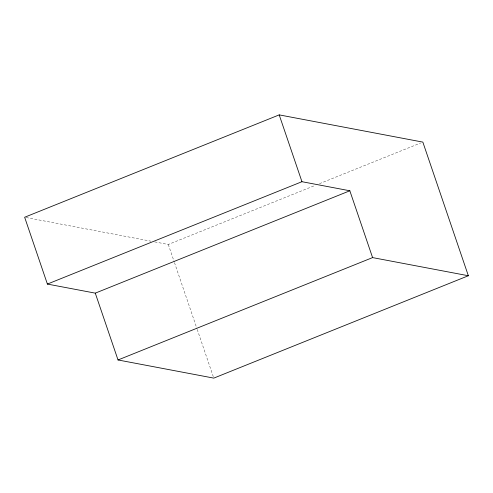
<?xml version="1.0" encoding="UTF-8"?>
<svg xmlns="http://www.w3.org/2000/svg" width="493" height="493" viewBox="0 0 493 493"><rect width="100%" height="100%" fill="white"/><g stroke="black" fill="none" stroke-linecap="round" stroke-linejoin="round"><path stroke-width="0.37" stroke-dasharray="2.46 1.85" d="M154.691 241.897L168.298 244.479L315.187 185.405M319.464 183.686L420.714 142.97M26.16 217.536L150.907 241.182M168.298 244.479L174.232 261.906M174.479 262.633L196.978 328.726M197.225 329.453L213.543 377.391"/><path stroke-width="0.74" d="M279.204 114.881L24.65 217.253L47.396 284.073L95.278 293.144L349.839 190.779L372.585 257.599L468.35 275.747L422.852 142.107L279.204 114.881L301.956 181.701L349.839 190.779M47.396 284.073L301.956 181.701M95.278 293.144L118.03 359.97L372.585 257.599M468.35 275.747L213.796 378.119L118.03 359.97"/></g></svg>
